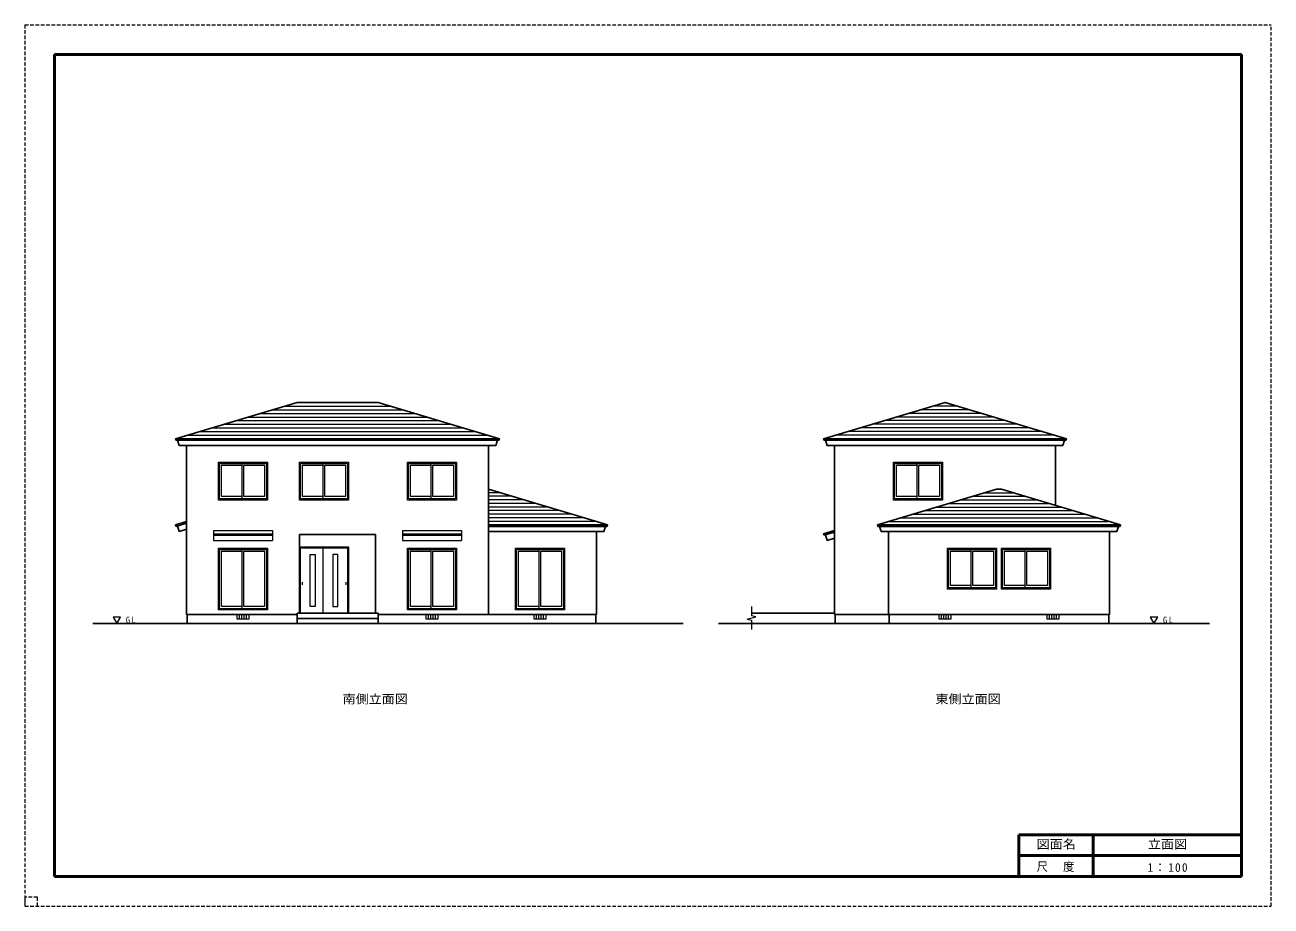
# Model space of a CAD drawing. Units: millimetres, scale not verified. Extents: x -21000 to 21000, y -14850 to 14850.
import ezdxf
from ezdxf.enums import TextEntityAlignment as Align

# ---------------------------------------------------------------- set-up
doc = ezdxf.new("R2010")
doc.units = ezdxf.units.MM
doc.header["$LTSCALE"] = 100
doc.linetypes.add('DASHED1', pattern=[1.8, 1.2, -0.6])
for name, color, linetype, lineweight in [('0-1_柱・壁', 7, 'Continuous', 25), ('0-2_階段・その他', 4, 'Continuous', 13), ('0-3_建具', 5, 'Continuous', 13), ('0-6_敷地', 7, 'Continuous', 25), ('0-8_寸法', 1, 'Continuous', 13), ('0-A', 1, 'DASHED1', 13), ('0-F', 2, 'Continuous', 50)]:
    doc.layers.add(name, color=color, linetype=linetype, lineweight=lineweight)
doc.styles.add('ＭＳ ゴシック', font='')
doc.styles.get('ＭＳ ゴシック').set_extended_font_data('MS Gothic')

msp = doc.modelspace()

# ---------------------------------------------------------------- linework, layer by layer
at = {"layer": '0-1_柱・壁'}
for p, q in [((-15925, 897.4), (-11830, 2125.9)), ((-9100, 2125.9), (-11830, 2125.9)), ((-9100, 2125.9), (-5005, 897.4)), ((-15925, 897.4), (-15910.6, 849.5)), ((-15925, 897.4), (-5005, 897.4)), ((-15910.6, 849.5), (-5019.4, 849.5)), ((-15858.4, 849.5), (-15805.3, 672.3)), ((-5071.6, 849.5), (-5124.7, 672.3)), ((-5005, 897.4), (-5019.4, 849.5)), ((5915, 897.4), (5929.4, 849.5)), ((14105, 897.4), (5915, 897.4)), ((5929.4, 849.5), (14090.6, 849.5)), ((14038.4, 849.5), (13985.3, 672.3)), ((14105, 897.4), (14090.6, 849.5)), ((-15805.3, 672.3), (-5124.7, 672.3)), ((-15550, -5027.1), (-15550, 672.3)), ((-5380, -5027.1), (-5380, 672.3)), ((6290, 672.3), (6290, -5027.1)), ((13730, 672.3), (13730, -1344.1)), ((-1365, -2002.6), (-5380, -798.1)), ((7735, -2002.6), (11750, -798.1)), ((11750, -798.1), (11910, -798.1)), ((11910, -798.1), (15925, -2002.6)), ((-15925, -2002.6), (-15550, -1890.1)), ((-15925, -2002.6), (-15910.6, -2050.5)), ((-15910.6, -2050.5), (-15550, -1942.3)), ((-15862.7, -2036.2), (-15805.3, -2227.7)), ((-1365, -2002.6), (-5380, -2002.6)), ((-1379.4, -2050.5), (-5380, -2050.5)), ((-1431.6, -2050.5), (-1484.7, -2227.7)), ((-1365, -2002.6), (-1379.4, -2050.5)), ((7735, -2002.6), (7749.4, -2050.5)), ((7735, -2002.6), (15925, -2002.6)), ((15910.6, -2050.5), (7749.4, -2050.5)), ((7801.6, -2050.5), (7854.7, -2227.7)), ((15858.4, -2050.5), (15805.3, -2227.7)), ((15925, -2002.6), (15910.6, -2050.5)), ((-15805.3, -2227.7), (-15550, -2151.1)), ((-11750, -2327.1), (-9180, -2327.1)), ((-11750, -4977.1), (-11750, -2327.1)), ((-9180, -4977.1), (-9180, -2327.1)), ((-1484.7, -2227.7), (-5380, -2227.7)), ((-1740, -2227.7), (-1740, -5027.1)), ((5915, -2302.6), (6290, -2190.1)), ((5915, -2302.6), (5929.4, -2350.5)), ((5929.4, -2350.5), (6290, -2242.3)), ((5977.3, -2336.2), (6034.7, -2527.7)), ((6034.7, -2527.7), (6290, -2451.1)), ((7854.7, -2227.7), (15805.3, -2227.7)), ((8110, -2227.7), (8110, -5027.1)), ((15550, -2227.7), (15550, -5027.1)), ((-15550, -5027.1), (-11830, -5027.1)), ((-15530, -5027.1), (-15530, -5327.1)), ((-11830, -4977.1), (-9100, -4977.1)), ((-11830, -4977.1), (-11830, -5327.1)), ((-9100, -4977.1), (-9100, -5327.1)), ((-9100, -5027.1), (-1740, -5027.1)), ((-1760, -5027.1), (-1760, -5327.1)), ((6290, -4977.1), (3489.2, -4977.1)), ((6290, -5027.1), (15550, -5027.1)), ((6310, -5327.1), (6310, -5027.1)), ((8130, -5327.1), (8130, -5027.1)), ((15530, -5327.1), (15530, -5027.1)), ((-11830, -5152.1), (-9100, -5152.1))]:
    msp.add_line(p, q, dxfattribs=at)
for points in [[(5915, 897.4), (10010, 2125.9), (14105, 897.4)], [(5981.6, 849.5), (6034.7, 672.3), (13985.3, 672.3)]]:
    msp.add_lwpolyline(points, dxfattribs=at)
at = {"layer": '0-2_階段・その他'}
for p, q in [((-13058.5, 1757.3), (-7871.5, 1757.3)), ((-12649, 1880.2), (-8281, 1880.2)), ((-12239.5, 2003), (-8690.5, 2003)), ((11238.5, 1757.3), (8781.5, 1757.3)), ((10829, 1880.2), (9191, 1880.2)), ((10419.5, 2003), (9600.5, 2003)), ((-14696.5, 1265.9), (-6233.5, 1265.9)), ((-14287, 1388.8), (-6643, 1388.8)), ((-13877.5, 1511.6), (-7052.5, 1511.6)), ((-13468, 1634.5), (-7462, 1634.5)), ((12876.5, 1265.9), (7143.5, 1265.9)), ((12467, 1388.8), (7553, 1388.8)), ((12057.5, 1511.6), (7962.5, 1511.6)), ((11648, 1634.5), (8372, 1634.5)), ((-15515.5, 1020.2), (-5414.5, 1020.2)), ((-15106, 1143.1), (-5824, 1143.1)), ((13695.5, 1020.2), (6324.5, 1020.2)), ((13286, 1143.1), (6734, 1143.1)), ((-4978.5, -918.6), (-5380, -918.6)), ((-4577, -1039), (-5380, -1039)), ((-4175.5, -1159.5), (-5380, -1159.5)), ((10545.5, -1159.5), (13114.5, -1159.5)), ((10947, -1039), (12713, -1039)), ((11348.5, -918.6), (12311.5, -918.6)), ((-3774, -1279.9), (-5380, -1279.9)), ((-3372.5, -1400.4), (-5380, -1400.4)), ((-2971, -1520.8), (-5380, -1520.8)), ((-2569.5, -1641.3), (-5380, -1641.3)), ((8939.5, -1641.3), (14720.5, -1641.3)), ((9341, -1520.8), (14319, -1520.8)), ((9742.5, -1400.4), (13917.5, -1400.4)), ((10144, -1279.9), (13516, -1279.9)), ((-2168, -1761.7), (-5380, -1761.7)), ((-1766.5, -1882.2), (-5380, -1882.2)), ((8136.5, -1882.2), (15523.5, -1882.2)), ((8538, -1761.7), (15122, -1761.7)), ((-13770, -5177.1), (-13770, -5027.1)), ((-13690, -5177.1), (-13690, -5027.1)), ((-13610, -5177.1), (-13610, -5027.1)), ((-13530, -5177.1), (-13530, -5027.1)), ((-7400, -5177.1), (-7400, -5027.1)), ((-7320, -5177.1), (-7320, -5027.1)), ((-7240, -5177.1), (-7240, -5027.1)), ((-7160, -5177.1), (-7160, -5027.1)), ((-3760, -5177.1), (-3760, -5027.1)), ((-3680, -5177.1), (-3680, -5027.1)), ((-3600, -5177.1), (-3600, -5027.1)), ((-3520, -5177.1), (-3520, -5027.1)), ((9890, -5177.1), (9890, -5027.1)), ((9970, -5177.1), (9970, -5027.1)), ((10050, -5177.1), (10050, -5027.1)), ((10130, -5177.1), (10130, -5027.1)), ((13530, -5177.1), (13530, -5027.1)), ((13610, -5177.1), (13610, -5027.1)), ((13690, -5177.1), (13690, -5027.1)), ((13770, -5177.1), (13770, -5027.1))]:
    msp.add_line(p, q, dxfattribs=at)
at = {"layer": '0-2_階段・その他', "color": 134, "lineweight": 18}
for p, q in [((-14640, -2190.1), (-14640, -2527.7)), ((-14640, -2190.1), (-12660, -2190.1)), ((-14640, -2302.6), (-12660, -2302.6)), ((-14640, -2350.5), (-12660, -2350.5)), ((-12660, -2190.1), (-12660, -2527.7)), ((-8270, -2190.1), (-8270, -2527.7)), ((-8270, -2190.1), (-6290, -2190.1)), ((-8270, -2302.6), (-6290, -2302.6)), ((-8270, -2350.5), (-6290, -2350.5)), ((-6290, -2190.1), (-6290, -2527.7)), ((-14640, -2527.7), (-12660, -2527.7)), ((-8270, -2527.7), (-6290, -2527.7))]:
    msp.add_line(p, q, dxfattribs=at)
at = {"layer": '0-2_階段・その他'}
for points in [[(-13450, -5027.1), (-13450, -5177.1), (-13850, -5177.1), (-13850, -5027.1)], [(-7080, -5027.1), (-7080, -5177.1), (-7480, -5177.1), (-7480, -5027.1)], [(-3440, -5027.1), (-3440, -5177.1), (-3840, -5177.1), (-3840, -5027.1)], [(10210, -5027.1), (10210, -5177.1), (9810, -5177.1), (9810, -5027.1)], [(13850, -5027.1), (13850, -5177.1), (13450, -5177.1), (13450, -5027.1)]]:
    msp.add_lwpolyline(points, dxfattribs=at)
at = {"layer": '0-3_建具'}
for p, q in [((-14480, -1167.1), (-14480, 112.9)), ((-14480, 112.9), (-12820, 112.9)), ((-14440, -1127.1), (-14440, 72.9)), ((-14440, 72.9), (-12860, 72.9)), ((-13680, -1127.1), (-13680, 72.9)), ((-13620, -1047.1), (-13620, 12.9)), ((-13620, 12.9), (-12920, 12.9)), ((-12920, 12.9), (-12920, -1047.1)), ((-12860, 72.9), (-12860, -1127.1)), ((-12820, 112.9), (-12820, -1167.1)), ((-11750, -1167.1), (-11750, 112.9)), ((-11750, 112.9), (-10090, 112.9)), ((-11710, -1127.1), (-11710, 72.9)), ((-11710, 72.9), (-10130, 72.9)), ((-10950, -1127.1), (-10950, 72.9)), ((-10890, -1047.1), (-10890, 12.9)), ((-10890, 12.9), (-10190, 12.9)), ((-10190, 12.9), (-10190, -1047.1)), ((-10130, 72.9), (-10130, -1127.1)), ((-10090, 112.9), (-10090, -1167.1)), ((-8110, -1167.1), (-8110, 112.9)), ((-8110, 112.9), (-6450, 112.9)), ((-8070, -1127.1), (-8070, 72.9)), ((-8070, 72.9), (-6490, 72.9)), ((-7310, -1127.1), (-7310, 72.9)), ((-7250, -1047.1), (-7250, 12.9)), ((-7250, 12.9), (-6550, 12.9)), ((-6550, 12.9), (-6550, -1047.1)), ((-6490, 72.9), (-6490, -1127.1)), ((-6450, 112.9), (-6450, -1167.1)), ((8270, -1167.1), (8270, 112.9)), ((8270, 112.9), (9930, 112.9)), ((8310, -1127.1), (8310, 72.9)), ((8310, 72.9), (9890, 72.9)), ((9070, -1127.1), (9070, 72.9)), ((9130, -1047.1), (9130, 12.9)), ((9130, 12.9), (9830, 12.9)), ((9830, 12.9), (9830, -1047.1)), ((9890, 72.9), (9890, -1127.1)), ((9930, 112.9), (9930, -1167.1)), ((-12820, -1167.1), (-14480, -1167.1)), ((-12860, -1127.1), (-14440, -1127.1)), ((-13680, -1047.1), (-14380, -1047.1)), ((-12920, -1047.1), (-13620, -1047.1)), ((-10090, -1167.1), (-11750, -1167.1)), ((-10130, -1127.1), (-11710, -1127.1)), ((-10950, -1047.1), (-11650, -1047.1)), ((-10190, -1047.1), (-10890, -1047.1)), ((-6450, -1167.1), (-8110, -1167.1)), ((-6490, -1127.1), (-8070, -1127.1)), ((-7310, -1047.1), (-8010, -1047.1)), ((-6550, -1047.1), (-7250, -1047.1)), ((9930, -1167.1), (8270, -1167.1)), ((9890, -1127.1), (8310, -1127.1)), ((9070, -1047.1), (8370, -1047.1)), ((9830, -1047.1), (9130, -1047.1)), ((-14480, -2787.1), (-12820, -2787.1)), ((-14480, -4867.1), (-14480, -2787.1)), ((-14440, -2827.1), (-12860, -2827.1)), ((-14440, -4827.1), (-14440, -2827.1)), ((-14380, -2887.1), (-13680, -2887.1)), ((-14380, -4747.1), (-14380, -2887.1)), ((-13680, -4827.1), (-13680, -2827.1)), ((-13620, -2887.1), (-12920, -2887.1)), ((-13620, -4747.1), (-13620, -2887.1)), ((-12860, -2827.1), (-12860, -4827.1)), ((-12820, -2787.1), (-12820, -4867.1)), ((-11750, -2737.1), (-10090, -2737.1)), ((-11750, -4977.1), (-11750, -2737.1)), ((-11710, -2777.1), (-10130, -2777.1)), ((-11710, -4977.1), (-11710, -2777.1)), ((-10950, -4977.1), (-10950, -2777.1)), ((-10130, -2777.1), (-10130, -4977.1)), ((-10090, -2737.1), (-10090, -4977.1)), ((-8110, -2787.1), (-6450, -2787.1)), ((-8110, -4867.1), (-8110, -2787.1)), ((-8070, -2827.1), (-6490, -2827.1)), ((-8070, -4827.1), (-8070, -2827.1)), ((-8010, -2887.1), (-7310, -2887.1)), ((-8010, -4747.1), (-8010, -2887.1)), ((-7310, -4827.1), (-7310, -2827.1)), ((-7250, -2887.1), (-6550, -2887.1)), ((-7250, -4747.1), (-7250, -2887.1)), ((-6490, -2827.1), (-6490, -4827.1)), ((-6450, -2787.1), (-6450, -4867.1)), ((-4470, -2787.1), (-2810, -2787.1)), ((-4470, -4867.1), (-4470, -2787.1)), ((-4430, -2827.1), (-2850, -2827.1)), ((-4430, -4827.1), (-4430, -2827.1)), ((-4370, -2887.1), (-3670, -2887.1)), ((-4370, -4747.1), (-4370, -2887.1)), ((-3670, -4827.1), (-3670, -2827.1)), ((-3610, -2887.1), (-2910, -2887.1)), ((-3610, -4747.1), (-3610, -2887.1)), ((-2850, -2827.1), (-2850, -4827.1)), ((-2810, -2787.1), (-2810, -4867.1)), ((10090, -2787.1), (11750, -2787.1)), ((10090, -4167.1), (10090, -2787.1)), ((10130, -2827.1), (11710, -2827.1)), ((10130, -4127.1), (10130, -2827.1)), ((10190, -2887.1), (10890, -2887.1)), ((10190, -4047.1), (10190, -2887.1)), ((10890, -4127.1), (10890, -2827.1)), ((10950, -2887.1), (11650, -2887.1)), ((10950, -4047.1), (10950, -2887.1)), ((11710, -2827.1), (11710, -4127.1)), ((11750, -2787.1), (11750, -4167.1)), ((11910, -2787.1), (13570, -2787.1)), ((11910, -4167.1), (11910, -2787.1)), ((11950, -2827.1), (13530, -2827.1)), ((11950, -4127.1), (11950, -2827.1)), ((12010, -2887.1), (12710, -2887.1)), ((12010, -4047.1), (12010, -2887.1)), ((12710, -4127.1), (12710, -2827.1)), ((12770, -2887.1), (13470, -2887.1)), ((12770, -4047.1), (12770, -2887.1)), ((13530, -2827.1), (13530, -4127.1)), ((13570, -2787.1), (13570, -4167.1)), ((-11660, -3927.1), (-11660, -4027.1)), ((-10180, -3927.1), (-10180, -4027.1)), ((11750, -4167.1), (10090, -4167.1)), ((11710, -4127.1), (10130, -4127.1)), ((10890, -4047.1), (10190, -4047.1)), ((13570, -4167.1), (11910, -4167.1)), ((13530, -4127.1), (11950, -4127.1)), ((12710, -4047.1), (12010, -4047.1)), ((-12820, -4867.1), (-14480, -4867.1)), ((-12860, -4827.1), (-14440, -4827.1)), ((-13680, -4747.1), (-14380, -4747.1)), ((-6450, -4867.1), (-8110, -4867.1)), ((-6490, -4827.1), (-8070, -4827.1)), ((-7310, -4747.1), (-8010, -4747.1)), ((-2810, -4867.1), (-4470, -4867.1)), ((-2850, -4827.1), (-4430, -4827.1)), ((-3670, -4747.1), (-4370, -4747.1))]:
    msp.add_line(p, q, dxfattribs=at)
for points in [[(-14380, -1047.1), (-14380, 12.9), (-13680, 12.9)], [(-11650, -1047.1), (-11650, 12.9), (-10950, 12.9)], [(-8010, -1047.1), (-8010, 12.9), (-7310, 12.9)], [(8370, -1047.1), (8370, 12.9), (9070, 12.9)], [(-12920, -2887.1), (-12920, -4747.1), (-13620, -4747.1)], [(-6550, -2887.1), (-6550, -4747.1), (-7250, -4747.1)], [(-2910, -2887.1), (-2910, -4747.1), (-3610, -4747.1)], [(11650, -2887.1), (11650, -4047.1), (10950, -4047.1)], [(13470, -2887.1), (13470, -4047.1), (12770, -4047.1)]]:
    msp.add_lwpolyline(points, dxfattribs=at)
for points in [[(-11212.5, -4752.1), (-11387.5, -4752.1), (-11387.5, -3002.1), (-11212.5, -3002.1)], [(-10627.5, -4752.1), (-10452.5, -4752.1), (-10452.5, -3002.1), (-10627.5, -3002.1)]]:
    msp.add_lwpolyline(points, close=True, dxfattribs=at)
at = {"layer": '0-6_敷地'}
for p, q in [((-18715.7, -5327.1), (1180, -5327.1)), ((2375.3, -5327.1), (18925, -5327.1)), ((2830.3, -5327.1), (18470, -5327.1))]:
    msp.add_line(p, q, dxfattribs=at)
at = {"layer": '0-8_寸法'}
for p, q in [((3489.2, -4751), (3489.2, -5062.5)), ((3344.3, -5178.9), (3634.1, -5101.3)), ((3344.3, -5178.9), (3489.2, -5217.8)), ((3634.1, -5101.3), (3489.2, -5062.5)), ((3489.2, -5217.8), (3489.2, -5529.2))]:
    msp.add_line(p, q, dxfattribs=at)
for points in [[(-17904.1, -5327.1), (-17779.1, -5110.6), (-18029.1, -5110.6)], [(17052.8, -5327.1), (17177.8, -5110.6), (16927.8, -5110.6)]]:
    msp.add_lwpolyline(points, close=True, dxfattribs=at)
at = {"layer": '0-A'}
msp.add_line((-21000, 14850), (21000, 14850), dxfattribs=at)
msp.add_lwpolyline([(-21000, 14850), (-21000, -14850), (21000, -14850), (21000, 14850)], dxfattribs=at)
msp.add_lwpolyline([(-21000, -14850), (-20580, -14850), (-20580, -14553), (-21000, -14553)], close=True, dxfattribs=at)
at = {"layer": '0-F'}
for p, q in [((-20000, 13850), (20000, 13850)), ((-20000, -13850), (-20000, 13850)), ((20000, 13850), (20000, -13850)), ((12500, -12450), (12500, -13850)), ((20000, -12450), (12500, -12450)), ((15000, -12450), (15000, -13850)), ((20000, -13150), (12500, -13150)), ((20000, -13850), (-20000, -13850))]:
    msp.add_line(p, q, dxfattribs=at)

# ---------------------------------------------------------------- texts
at = {"layer": '0-8_寸法', "color": 7, "char_height": 219.9, "attachment_point": 7, "style": 'ＭＳ ゴシック'}
for insert in [(-17600.5, -5316.7), (17356.3, -5316.7)]:
    msp.add_mtext('\\T1.36;\\W0.9;GL', dxfattribs=dict(at, insert=insert))
at = {"layer": '0-F', "color": 7, "style": 'ＭＳ ゴシック', "width": 1.1}
for s, p in [('南側立面図', (-10292.9, -8108.6)), ('東側立面図', (9688, -8108.6)), ('図面名', (13100, -13000)), ('立面図', (16850, -13000))]:
    msp.add_text(s, height=293.3, dxfattribs=at).set_placement(p, align=Align.BOTTOM_LEFT)
at = {"layer": '0-F', "color": 7, "char_height": 293.3, "attachment_point": 7, "style": 'ＭＳ ゴシック'}
for s, insert in [('\\T1.17;\\W0.95;尺\\~\\~度', (13100, -13700)), ('\\T1.22;\\W0.95;1：100', (16837.5, -13700))]:
    msp.add_mtext(s, dxfattribs=dict(at, insert=insert))

doc.saveas('drawing.dxf')
